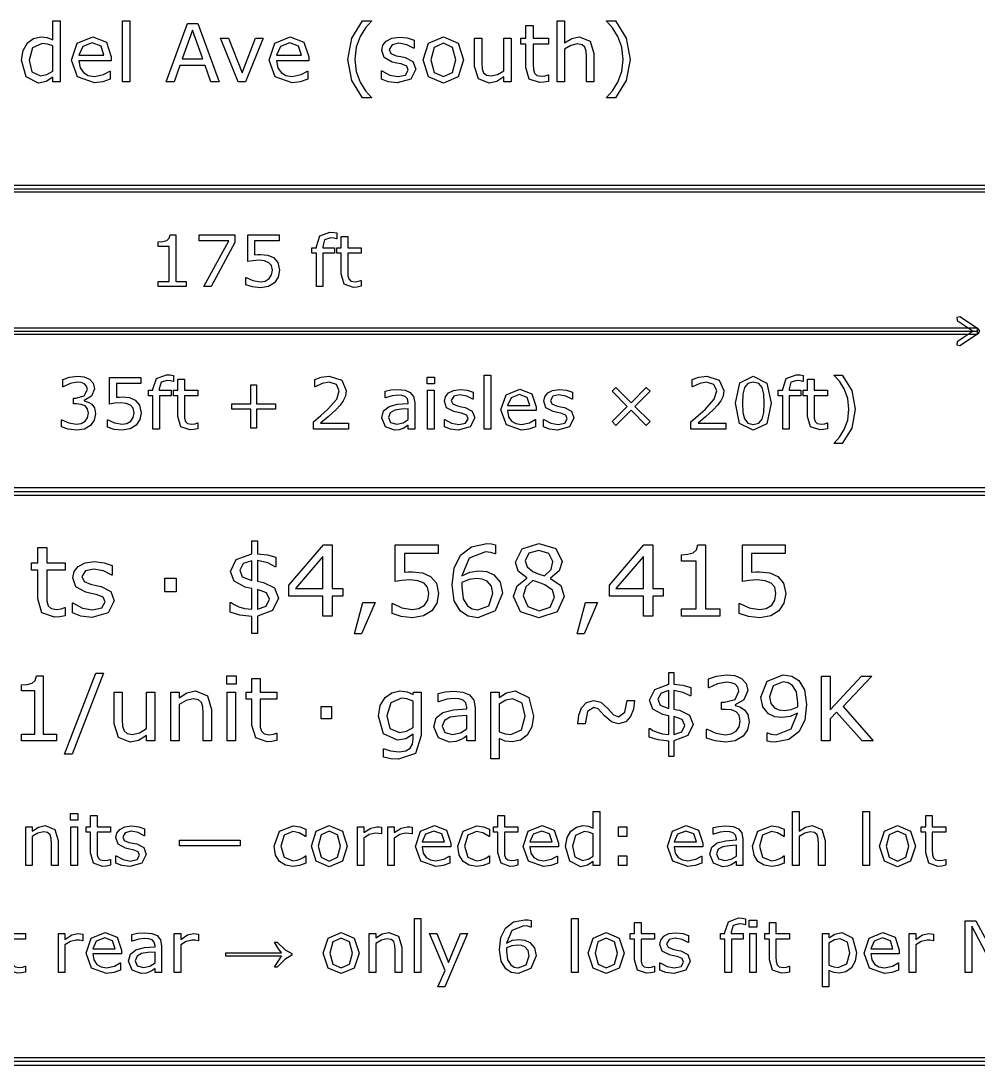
# Model space of a CAD drawing. Extents: x -1 to 182, y 89 to 480.
# Drawn here: x 27.42 to 55.85, y 157.59 to 188.61 of the extents above; entities that cross this region are included whole.
import ezdxf

# ---------------------------------------------------------------- set-up
doc = ezdxf.new("R2010")
doc.units = 0

msp = doc.modelspace()

# ---------------------------------------------------------------- linework, layer by layer
at = {"layer": 'Layer 1', "color": 7}
for points in [[(28.588013, 186.796644), (28.36942, 186.796644), (28.36942, 186.932692), (28.172922, 186.805957), (27.950842, 186.760608), (27.581098, 186.939651), (27.44506, 187.436141), (27.491568, 187.730304), (27.619467, 187.950067), (27.803178, 188.084925), (28.021769, 188.131439), (28.203153, 188.109214), (28.36942, 188.042936), (28.36942, 188.605704), (28.588013, 188.605704), (28.588013, 186.796644)], [(30.65765, 186.796644), (30.43906, 186.796644), (30.43906, 188.605836), (30.65765, 188.605836), (30.65765, 186.796644)], [(37.836274, 186.317616), (37.570011, 186.317616), (37.250262, 186.83268), (37.136317, 187.461726), (37.250262, 188.090746), (37.570011, 188.605836), (37.836274, 188.605836), (37.836274, 188.594194), (37.656053, 188.397715), (37.497922, 188.139588), (37.383977, 187.824496), (37.340956, 187.461726), (37.382813, 187.097792), (37.497922, 186.783864), (37.657215, 186.525737), (37.836274, 186.329232), (37.836274, 186.317616)], [(44.43935, 186.796644), (44.22076, 186.796644), (44.22076, 187.536127), (44.210309, 187.703555), (44.171939, 187.826824), (44.088222, 187.898897), (43.946371, 187.923238), (43.759173, 187.879053), (43.571976, 187.766261), (43.571976, 186.796538), (43.353385, 186.796538), (43.353385, 188.60573), (43.571976, 188.60573), (43.571976, 187.951125), (43.783592, 188.083655), (44.007995, 188.131333), (44.328905, 188.004598), (44.439363, 187.639499), (44.43935, 186.796644)], [(45.516028, 187.461726), (45.40208, 186.83268), (45.082334, 186.317616), (44.816071, 186.317616), (44.816071, 186.329258), (44.995131, 186.525764), (45.154423, 186.783891), (45.268368, 187.097819), (45.311389, 187.461753), (45.268368, 187.824522), (45.154423, 188.139614), (44.995131, 188.397741), (44.816071, 188.594221), (44.816071, 188.605862), (45.082334, 188.605862), (45.40208, 188.090772), (45.516028, 187.461753), (45.516028, 187.461726)], [(33.309812, 186.796644), (33.064477, 186.796644), (32.894721, 187.279164), (32.14593, 187.279164), (31.976173, 186.796644), (31.742467, 186.796644), (32.372661, 188.527943), (32.679617, 188.527943), (33.309812, 186.796644)], [(32.823794, 187.476834), (32.520325, 188.32678), (32.215692, 187.476834), (32.823794, 187.476834)], [(43.089434, 186.808285), (42.954558, 186.781563), (42.825497, 186.770979), (42.52319, 186.87795), (42.419709, 187.220956), (42.419709, 187.911623), (42.272042, 187.911623), (42.272042, 188.095323), (42.419709, 188.095323), (42.419709, 188.468544), (42.638299, 188.468544), (42.638299, 188.095323), (43.089434, 188.095323), (43.089434, 187.911623), (42.638299, 187.911623), (42.638299, 187.319777), (42.642956, 187.159334), (42.675513, 187.052363), (42.745275, 186.983757), (42.882475, 186.962855), (42.994097, 186.977936), (43.077811, 187.004685), (43.089426, 187.004685), (43.089434, 186.808285)], [(30.10536, 187.423362), (29.148442, 187.423362), (29.184487, 187.21405), (29.283319, 187.068715), (29.426331, 186.985), (29.610042, 186.957087), (29.876305, 187.009421), (30.068151, 187.114064), (30.079767, 187.114064), (30.079767, 186.875701), (29.854199, 186.797808), (29.612354, 186.766402), (29.107734, 186.940815), (28.926351, 187.438469), (29.099595, 187.944246), (29.557707, 188.131439), (29.962331, 187.977954), (30.105346, 187.541948), (30.10536, 187.423362)], [(34.620193, 188.095402), (34.094647, 186.796644), (33.874892, 186.796644), (33.352833, 188.095402), (33.590026, 188.095402), (33.992327, 187.061756), (34.391139, 188.095402), (34.620193, 188.095402)], [(35.972435, 187.423362), (35.01552, 187.423362), (35.051564, 187.21405), (35.150394, 187.068715), (35.293409, 186.985), (35.477117, 186.957087), (35.74338, 187.009421), (35.935229, 187.114064), (35.946844, 187.114064), (35.946844, 186.875701), (35.721279, 186.797808), (35.479432, 186.766402), (34.974814, 186.940815), (34.793429, 187.438469), (34.966673, 187.944246), (35.424785, 188.131439), (35.829412, 187.977954), (35.972424, 187.541948), (35.972435, 187.423362)], [(39.150145, 187.171029), (39.002479, 186.879194), (38.601342, 186.765238), (38.336243, 186.798972), (38.135091, 186.874537), (38.135091, 187.119885), (38.146706, 187.119885), (38.376923, 186.995478), (38.619932, 186.950128), (38.845499, 186.996642), (38.92689, 187.143142), (38.882708, 187.2594), (38.712948, 187.326842), (38.590865, 187.351183), (38.454827, 187.381399), (38.211818, 187.513955), (38.140894, 187.730225), (38.173448, 187.881381), (38.274606, 188.008116), (38.439711, 188.094159), (38.665279, 188.126703), (38.900146, 188.097651), (39.098972, 188.029045), (39.098972, 187.795339), (39.087357, 187.795339), (38.883882, 187.898817), (38.649015, 187.941838), (38.446701, 187.895325), (38.364149, 187.759303), (38.414144, 187.638362), (38.572275, 187.57211), (38.707149, 187.544197), (38.832723, 187.518532), (39.067593, 187.398782), (39.150145, 187.17087), (39.150145, 187.171029)], [(40.569824, 187.445428), (40.407044, 186.944308), (39.971025, 186.760608), (39.53268, 186.944308), (39.371062, 187.445428), (39.53268, 187.946574), (39.971025, 188.131439), (40.407044, 187.946574), (40.569824, 187.445428), (40.569824, 187.445428)], [(41.984853, 186.796644), (41.76626, 186.796644), (41.76626, 186.940815), (41.554647, 186.807121), (41.331405, 186.760608), (41.01282, 186.885015), (40.898872, 187.252441), (40.898872, 188.095402), (41.117466, 188.095402), (41.117466, 187.355919), (41.126779, 187.186163), (41.166313, 187.066386), (41.247701, 186.991985), (41.393042, 186.968702), (41.577914, 187.012888), (41.766273, 187.125679), (41.766273, 188.095376), (41.984867, 188.095376), (41.984853, 186.796644)], [(28.36942, 187.116392), (28.36942, 187.861696), (28.211292, 187.916333), (28.058974, 187.931414), (27.772947, 187.803514), (27.670627, 187.440745), (27.749693, 187.088426), (28.003166, 186.968676), (28.191525, 187.009369), (28.36942, 187.116339), (28.36942, 187.116392)], [(29.892582, 187.59079), (29.805378, 187.85704), (29.546092, 187.951231), (29.265878, 187.847753), (29.148442, 187.59079), (29.892582, 187.59079)], [(35.75966, 187.59079), (35.672456, 187.85704), (35.413167, 187.951231), (35.132953, 187.847753), (35.01552, 187.59079), (35.75966, 187.59079)], [(40.344256, 187.445428), (40.245426, 187.819839), (39.971025, 187.943082), (39.694297, 187.819839), (39.596629, 187.445428), (39.695459, 187.074535), (39.971025, 186.948964), (40.244262, 187.073371), (40.344256, 187.445428), (40.344256, 187.445428)], [(4.762494, 183.71404), (4.762494, 183.529044), (64.029086, 183.529044), (64.029086, 183.71404), (4.762494, 183.71404)], [(4.762494, 183.621542), (64.029086, 183.621542)], [(32.336488, 180.711129), (31.503464, 180.711129), (31.503464, 180.868212), (31.823858, 180.868212), (31.823858, 181.899689), (31.503464, 181.899689), (31.503464, 182.040235), (31.642989, 182.050554), (31.755643, 182.082595), (31.830057, 182.147709), (31.862098, 182.255182), (32.022295, 182.255182), (32.022295, 180.868185), (32.336488, 180.868185), (32.336488, 180.711129)], [(33.774123, 182.019571), (33.077526, 180.711129), (32.856351, 180.711129), (33.59739, 182.069181), (32.720958, 182.069181), (32.720958, 182.25005), (33.774123, 182.25005), (33.774123, 182.019571)], [(35.10324, 181.199999), (35.063965, 180.994312), (34.956478, 180.828948), (34.778713, 180.71732), (34.541001, 180.679088), (34.298122, 180.70597), (34.100719, 180.768993), (34.100719, 180.987089), (34.115192, 180.987089), (34.313629, 180.895094), (34.536871, 180.857893), (34.678465, 180.878531), (34.801454, 180.950868), (34.869669, 181.057336), (34.893428, 181.201004), (34.865523, 181.33536), (34.790074, 181.423201), (34.658817, 181.47797), (34.487251, 181.494374), (34.311552, 181.481939), (34.16686, 181.457068), (34.16686, 182.249785), (35.0929, 182.249785), (35.0929, 182.068916), (34.366329, 182.068916), (34.366329, 181.659633), (34.457279, 181.665983), (34.537895, 181.668628), (34.757001, 181.646933), (34.929602, 181.572505), (35.057758, 181.425741), (35.103235, 181.200449), (35.10324, 181.199999)], [(36.809594, 182.131199), (36.799249, 182.131199), (36.715535, 182.14972), (36.624584, 182.160038), (36.442683, 182.104211), (36.386872, 181.904742), (36.386872, 181.865478), (36.737238, 181.865478), (36.737238, 181.702178), (36.393074, 181.702178), (36.393074, 180.711129), (36.19877, 180.711129), (36.19877, 181.702283), (36.067513, 181.702283), (36.067513, 181.865584), (36.19877, 181.865584), (36.19877, 181.903816), (36.301089, 182.21904), (36.596679, 182.329636), (36.713468, 182.323286), (36.809586, 182.308734), (36.809594, 182.131199)], [(37.53203, 180.721474), (37.412139, 180.697662), (37.297419, 180.688401), (37.0287, 180.783466), (36.936718, 181.088371), (36.936718, 181.702283), (36.805459, 181.702283), (36.805459, 181.865584), (36.936718, 181.865584), (36.936718, 182.197345), (37.13102, 182.197345), (37.13102, 181.865584), (37.53203, 181.865584), (37.53203, 181.702283), (37.13102, 181.702283), (37.13102, 181.176213), (37.135147, 181.033576), (37.164085, 180.938512), (37.226098, 180.877525), (37.348052, 180.859004), (37.447271, 180.872498), (37.521685, 180.896311), (37.53203, 180.896311), (37.53203, 180.721474)], [(55.309732, 179.8166), (55.213614, 179.797021), (55.232744, 179.700898), (55.701447, 179.388267), (55.232744, 179.075636), (55.213614, 178.979513), (55.309732, 178.959933), (55.865769, 179.330429), (55.896825, 179.388307), (55.865769, 179.446184), (55.309732, 179.8166)], [(6.349992, 179.480712), (6.349992, 179.295716), (55.827013, 179.295716), (55.827013, 179.480712), (6.349992, 179.480712)], [(6.349992, 179.388214), (55.827013, 179.388214)], [(31.958216, 177.897871), (31.947871, 177.897871), (31.864154, 177.916392), (31.773204, 177.92671), (31.591303, 177.870883), (31.535492, 177.671414), (31.535492, 177.63215), (31.885858, 177.63215), (31.885858, 177.46885), (31.541693, 177.46885), (31.541693, 176.477801), (31.347392, 176.477801), (31.347392, 177.468955), (31.216132, 177.468955), (31.216132, 177.632256), (31.347392, 177.632256), (31.347392, 177.670488), (31.449709, 177.985712), (31.745298, 178.096308), (31.862088, 178.089958), (31.958205, 178.075406), (31.958216, 177.897871)], [(41.376746, 176.477801), (41.182442, 176.477801), (41.182442, 178.085963), (41.376746, 178.085963), (41.376746, 176.477801)], [(50.657821, 177.897871), (50.647475, 177.897871), (50.563759, 177.916392), (50.472808, 177.92671), (50.290907, 177.870883), (50.235096, 177.671414), (50.235096, 177.63215), (50.585462, 177.63215), (50.585462, 177.46885), (50.241298, 177.46885), (50.241298, 176.477801), (50.046996, 176.477801), (50.046996, 177.468955), (49.915737, 177.468955), (49.915737, 177.632256), (50.046996, 177.632256), (50.046996, 177.670488), (50.149316, 177.985712), (50.444903, 178.096308), (50.561692, 178.089958), (50.65781, 178.075406), (50.657821, 177.897871)], [(52.197776, 177.068985), (52.096491, 176.509842), (51.81227, 176.051981), (51.575593, 176.051981), (51.575593, 176.0623), (51.734755, 176.236951), (51.87635, 176.466397), (51.977635, 176.745453), (52.015875, 177.068959), (51.977635, 177.391406), (51.87635, 177.671494), (51.734755, 177.90094), (51.575593, 178.075618), (51.575593, 178.085936), (51.81227, 178.085936), (52.096491, 177.628102), (52.197776, 177.068959), (52.197776, 177.068985)], [(29.52736, 177.218845), (29.609007, 177.107217), (29.641048, 176.933598), (29.602808, 176.74032), (29.495321, 176.587365), (29.312386, 176.479865), (29.082942, 176.44576), (28.830763, 176.476769), (28.627158, 176.542915), (28.627158, 176.75892), (28.642663, 176.75892), (28.849368, 176.662797), (29.078812, 176.624565), (29.217303, 176.646261), (29.336159, 176.710343), (29.40644, 176.810593), (29.430199, 176.949076), (29.403328, 177.085522), (29.330981, 177.1713), (29.218327, 177.214718), (29.075701, 177.227153), (28.982684, 177.227153), (28.982684, 177.398735), (29.055029, 177.398735), (29.305144, 177.463849), (29.399193, 177.656068), (29.375433, 177.753223), (29.309288, 177.822465), (29.214204, 177.859692), (29.099481, 177.87001), (28.890709, 177.834874), (28.681938, 177.735655), (28.671592, 177.735655), (28.671592, 177.951661), (28.866931, 178.017806), (29.104641, 178.048815), (29.303078, 178.028178), (29.458108, 177.962032), (29.570762, 177.842123), (29.609002, 177.677817), (29.518052, 177.45353), (29.305147, 177.333648), (29.305147, 177.319096), (29.418833, 177.283959), (29.527354, 177.218845), (29.52736, 177.218845)], [(30.996002, 176.966671), (30.956727, 176.760984), (30.84924, 176.59562), (30.671475, 176.483992), (30.433763, 176.44576), (30.190884, 176.472642), (29.993481, 176.535665), (29.993481, 176.753761), (30.007953, 176.753761), (30.206391, 176.661766), (30.429633, 176.624565), (30.571224, 176.645203), (30.694216, 176.71754), (30.762428, 176.824008), (30.786187, 176.967676), (30.758282, 177.102032), (30.682836, 177.189873), (30.551576, 177.244642), (30.380013, 177.261046), (30.204311, 177.248611), (30.059619, 177.22374), (30.059619, 178.016457), (30.985659, 178.016457), (30.985659, 177.835588), (30.259088, 177.835588), (30.259088, 177.426305), (30.350038, 177.432655), (30.430654, 177.4353), (30.649763, 177.413605), (30.822361, 177.339177), (30.95052, 177.192413), (30.995994, 176.967121), (30.996002, 176.966671)], [(32.680652, 176.488146), (32.560761, 176.464334), (32.446041, 176.455073), (32.177322, 176.550138), (32.08534, 176.855043), (32.08534, 177.468955), (31.95408, 177.468955), (31.95408, 177.632256), (32.08534, 177.632256), (32.08534, 177.964017), (32.279642, 177.964017), (32.279642, 177.632256), (32.680652, 177.632256), (32.680652, 177.468955), (32.279642, 177.468955), (32.279642, 176.942885), (32.283769, 176.800248), (32.312707, 176.705184), (32.37472, 176.644197), (32.496677, 176.625676), (32.595895, 176.63917), (32.670309, 176.662983), (32.680655, 176.662983), (32.680652, 176.488146)], [(34.983349, 177.068985), (34.420079, 177.068985), (34.420079, 176.505715), (34.248513, 176.505715), (34.248513, 177.068985), (33.685239, 177.068985), (33.685239, 177.23435), (34.248513, 177.23435), (34.248513, 177.79762), (34.420079, 177.79762), (34.420079, 177.23435), (34.983349, 177.23435), (34.983349, 177.068985)], [(37.152724, 176.477801), (36.110928, 176.477801), (36.110928, 176.693807), (36.327968, 176.879835), (36.531575, 177.064831), (36.803392, 177.369737), (36.876772, 177.614688), (36.79719, 177.801748), (36.577049, 177.869957), (36.373445, 177.836884), (36.159506, 177.735602), (36.14916, 177.735602), (36.14916, 177.95264), (36.344497, 178.018785), (36.582209, 178.048763), (36.953247, 177.934039), (37.087605, 177.625006), (37.064877, 177.460674), (36.999766, 177.317032), (36.90468, 177.190932), (36.773423, 177.053481), (36.545014, 176.842634), (36.324873, 176.654542), (37.152726, 176.654542), (37.152724, 176.477801)], [(39.705537, 177.825507), (39.486428, 177.825507), (39.486428, 178.027067), (39.705537, 178.027067), (39.705537, 177.825507)], [(48.362357, 176.477801), (47.320561, 176.477801), (47.320561, 176.693807), (47.537601, 176.879835), (47.741206, 177.064831), (48.013025, 177.369737), (48.086405, 177.614688), (48.006823, 177.801748), (47.786682, 177.869957), (47.583078, 177.836884), (47.369136, 177.735602), (47.358791, 177.735602), (47.358791, 177.95264), (47.554127, 178.018785), (47.791839, 178.048763), (48.162874, 177.934039), (48.297235, 177.625006), (48.274507, 177.460674), (48.209393, 177.317032), (48.11431, 177.190932), (47.983053, 177.053481), (47.754641, 176.842634), (47.5345, 176.654542), (48.362357, 176.654542), (48.362357, 176.477801)], [(49.705941, 177.24779), (49.575718, 176.639038), (49.173677, 176.44576), (48.768534, 176.642134), (48.64141, 177.2457), (48.7706, 177.851357), (49.173677, 178.047731), (49.577785, 177.848262), (49.705941, 177.24779), (49.705941, 177.24779)], [(49.434124, 176.778552), (49.482699, 176.974926), (49.49614, 177.24779), (49.482699, 177.520628), (49.43309, 177.717002), (49.333871, 177.836884), (49.173677, 177.877207), (49.012445, 177.836884), (48.912192, 177.714938), (48.863617, 177.515469), (48.851208, 177.2457), (48.862585, 176.975958), (48.911163, 176.781648), (49.00728, 176.65867), (49.173679, 176.616284), (49.334908, 176.656606), (49.434127, 176.778552), (49.434124, 176.778552)], [(51.380256, 176.488146), (51.260366, 176.464334), (51.145645, 176.455073), (50.87693, 176.550138), (50.784945, 176.855043), (50.784945, 177.468955), (50.653688, 177.468955), (50.653688, 177.632256), (50.784945, 177.632256), (50.784945, 177.964017), (50.979247, 177.964017), (50.979247, 177.632256), (51.380256, 177.632256), (51.380256, 177.468955), (50.979247, 177.468955), (50.979247, 176.942885), (50.983374, 176.800248), (51.012311, 176.705184), (51.074324, 176.644197), (51.196281, 176.625676), (51.2955, 176.63917), (51.369914, 176.662983), (51.380259, 176.662983), (51.380256, 176.488146)], [(39.122626, 176.477801), (38.929359, 176.477801), (38.929359, 176.600779), (38.859078, 176.55117), (38.774329, 176.501561), (38.662707, 176.462296), (38.514913, 176.445892), (38.25033, 176.549238), (38.141809, 176.81279), (38.19762, 177.024668), (38.358852, 177.152832), (38.612066, 177.215882), (38.929359, 177.240753), (38.929359, 177.27073), (38.905573, 177.380294), (38.839427, 177.448503), (38.740208, 177.480544), (38.619286, 177.488746), (38.448754, 177.468109), (38.25445, 177.410218), (38.244105, 177.410218), (38.244105, 177.607623), (38.408437, 177.641728), (38.62031, 177.660249), (38.832183, 177.639611), (38.989279, 177.571402), (39.088498, 177.448424), (39.122602, 177.261337), (39.122626, 176.477801)], [(39.693128, 176.477801), (39.498826, 176.477801), (39.498826, 177.632256), (39.693128, 177.632256), (39.693128, 176.477801)], [(40.902357, 176.810593), (40.771097, 176.55117), (40.414532, 176.449887), (40.178886, 176.479865), (40.000087, 176.547042), (40.000087, 176.765112), (40.010432, 176.765112), (40.215071, 176.654542), (40.431079, 176.61422), (40.631583, 176.655574), (40.70393, 176.785802), (40.664656, 176.889148), (40.513761, 176.949076), (40.40524, 176.970772), (40.284317, 176.997627), (40.068309, 177.115472), (40.005264, 177.307692), (40.034205, 177.442047), (40.12412, 177.554707), (40.270882, 177.631198), (40.471386, 177.660117), (40.680157, 177.634187), (40.856891, 177.573201), (40.856891, 177.365477), (40.846546, 177.365477), (40.665679, 177.457446), (40.456905, 177.495705), (40.277073, 177.45435), (40.203691, 177.333436), (40.248133, 177.225936), (40.388693, 177.16704), (40.508583, 177.142169), (40.620203, 177.119415), (40.828975, 177.012947), (40.902357, 176.810382), (40.902357, 176.810593)], [(42.727564, 177.034881), (41.876972, 177.034881), (41.909011, 176.848826), (41.996863, 176.719656), (42.123984, 176.645229), (42.287282, 176.620358), (42.52396, 176.666846), (42.694491, 176.759873), (42.704837, 176.759873), (42.704837, 176.547995), (42.50433, 176.478753), (42.289357, 176.45084), (41.840806, 176.605886), (41.679577, 177.048215), (41.833573, 177.497821), (42.240782, 177.664218), (42.600451, 177.527772), (42.727572, 177.140211), (42.727564, 177.034881)], [(42.53843, 177.183708), (42.460915, 177.420378), (42.230439, 177.504092), (41.981358, 177.412096), (41.876972, 177.183708), (42.53843, 177.183708)], [(43.846875, 176.810593), (43.715618, 176.55117), (43.35905, 176.449887), (43.123407, 176.479865), (42.944607, 176.547042), (42.944607, 176.765112), (42.954952, 176.765112), (43.159591, 176.654542), (43.375597, 176.61422), (43.576103, 176.655574), (43.648448, 176.785802), (43.609176, 176.889148), (43.458279, 176.949076), (43.34976, 176.970772), (43.228838, 176.997627), (43.01283, 177.115472), (42.949785, 177.307692), (42.978722, 177.442047), (43.068641, 177.554707), (43.2154, 177.631198), (43.415906, 177.660117), (43.624678, 177.634187), (43.801411, 177.573201), (43.801411, 177.365477), (43.791066, 177.365477), (43.610197, 177.457446), (43.401425, 177.495705), (43.221591, 177.45435), (43.148212, 177.333436), (43.192654, 177.225936), (43.333213, 177.16704), (43.453101, 177.142169), (43.564723, 177.119415), (43.773495, 177.012947), (43.846875, 176.810382), (43.846875, 176.810593)], [(46.109266, 176.70103), (45.994545, 176.586333), (45.543929, 177.041072), (45.093309, 176.586333), (44.978589, 176.70103), (45.433341, 177.151667), (44.978589, 177.602279), (45.093309, 177.717002), (45.543929, 177.262237), (45.994545, 177.717002), (46.109266, 177.602279), (45.654514, 177.151667), (46.109266, 176.70103)], [(38.929359, 176.762016), (38.929359, 177.083458), (38.719552, 177.067848), (38.529383, 177.03787), (38.393991, 176.963443), (38.342315, 176.825992), (38.402259, 176.676132), (38.585192, 176.626523), (38.772263, 176.665787), (38.929359, 176.76191), (38.929359, 176.762016)], [(5.820826, 174.731659), (5.367594, 174.640181), (4.997523, 174.390694), (4.748036, 174.020622), (4.656557, 173.567388), (4.656557, 158.75074), (4.748036, 158.297506), (4.997523, 157.927434), (5.367594, 157.677947), (5.820826, 157.586469), (62.970754, 157.586469), (63.423986, 157.677947), (63.794057, 157.927434), (64.043544, 158.297506), (64.135022, 158.75074), (64.135022, 173.567388), (64.043544, 174.020622), (63.794057, 174.390694), (63.423986, 174.640181), (62.970754, 174.731659), (5.820826, 174.731659)], [(5.820826, 174.62572), (62.970754, 174.62572), (63.38347, 174.542806), (63.719788, 174.316422), (63.946172, 173.980104), (64.029086, 173.567388), (64.029086, 158.75074), (63.946172, 158.338024), (63.719788, 158.001706), (63.38347, 157.775322), (62.970754, 157.692408), (5.820826, 157.692408), (5.40811, 157.775322), (5.071792, 158.001706), (4.845408, 158.338024), (4.762494, 158.75074), (4.762494, 173.567388), (4.845408, 173.980104), (5.071792, 174.316422), (5.40811, 174.542806), (5.820826, 174.62572), (5.820826, 174.62572)], [(5.820826, 174.519781), (62.970754, 174.519781), (63.342955, 174.445432), (63.64552, 174.242151), (63.848801, 173.939586), (63.92315, 173.567388), (63.92315, 158.75074), (63.848801, 158.378542), (63.64552, 158.075977), (63.342955, 157.872696), (62.970754, 157.798347), (5.820826, 157.798347), (5.448625, 157.872696), (5.14606, 158.075977), (4.942779, 158.378542), (4.868431, 158.75074), (4.868431, 173.567388), (4.942779, 173.939586), (5.14606, 174.242151), (5.448625, 174.445432), (5.820826, 174.519781), (5.820826, 174.519781)], [(35.071514, 171.461651), (34.899559, 171.095019), (34.449072, 170.923066), (34.449072, 170.408611), (34.281382, 170.408611), (34.281382, 170.915949), (33.928949, 170.951482), (33.643308, 171.04242), (33.643308, 171.323804), (33.666036, 171.323804), (33.762672, 171.265542), (33.897675, 171.204424), (34.069628, 171.15328), (34.281374, 171.126266), (34.281374, 171.741607), (34.176213, 171.763038), (34.086683, 171.785792), (33.754144, 171.960602), (33.653246, 172.250505), (33.818094, 172.605761), (34.281374, 172.774883), (34.281374, 173.161412), (34.449064, 173.161412), (34.449064, 172.777714), (34.74323, 172.743609), (34.996187, 172.67114), (34.996187, 172.392613), (34.97629, 172.392613), (34.753178, 172.507707), (34.449064, 172.571656), (34.449064, 171.959173), (34.541435, 171.939329), (34.62812, 171.920809), (34.954976, 171.764493), (35.071506, 171.461784), (35.071514, 171.461651)], [(28.741932, 170.935845), (28.577086, 170.903169), (28.419344, 170.890469), (28.049857, 171.021226), (27.923378, 171.440432), (27.923378, 172.284584), (27.742898, 172.284584), (27.742898, 172.509109), (27.923378, 172.509109), (27.923378, 172.965276), (28.190546, 172.965276), (28.190546, 172.509109), (28.741932, 172.509109), (28.741932, 172.284584), (28.190546, 172.284584), (28.190546, 171.56124), (28.196235, 171.365131), (28.236025, 171.234374), (28.321292, 171.150528), (28.488982, 171.124864), (28.625407, 171.143384), (28.727726, 171.17606), (28.741934, 171.17606), (28.741932, 170.935845)], [(36.982893, 171.517081), (36.668828, 171.517081), (36.668828, 170.921558), (36.395977, 170.921558), (36.395977, 171.517002), (35.382732, 171.517002), (35.382732, 171.843841), (36.407346, 173.037587), (36.668828, 173.037587), (36.668828, 171.744385), (36.982893, 171.744385), (36.982893, 171.517081)], [(39.826512, 171.59381), (39.772511, 171.311024), (39.624717, 171.083642), (39.380288, 170.930157), (39.053435, 170.877584), (38.719476, 170.91452), (38.448045, 171.001224), (38.448045, 171.301076), (38.467942, 171.301076), (38.740793, 171.174605), (39.047752, 171.123435), (39.242443, 171.151851), (39.411553, 171.251334), (39.505345, 171.397702), (39.538029, 171.595239), (39.49966, 171.779971), (39.395919, 171.90078), (39.215439, 171.976106), (38.979537, 171.998861), (38.737952, 171.981927), (38.538996, 171.947823), (38.538996, 173.037825), (39.812301, 173.037825), (39.812301, 172.789117), (38.813268, 172.789117), (38.813268, 172.226376), (38.938326, 172.234842), (39.049173, 172.237753), (39.350445, 172.207908), (39.587768, 172.105593), (39.763986, 171.903796), (39.826512, 171.593996), (39.826512, 171.59381)], [(41.725104, 171.608098), (41.511938, 171.08089), (40.991815, 170.877664), (40.707595, 170.925977), (40.481641, 171.069513), (40.292633, 171.382144), (40.227263, 171.851117), (40.28695, 172.349909), (40.48022, 172.736465), (40.80281, 172.986575), (41.263245, 173.077513), (41.403935, 173.070369), (41.519044, 173.044704), (41.519044, 172.773269), (41.504836, 172.773269), (41.384041, 172.813062), (41.220616, 172.832906), (40.733177, 172.641056), (40.521434, 172.125199), (40.755916, 172.234631), (41.024504, 172.272995), (41.261827, 172.24733), (41.47357, 172.147874), (41.661157, 171.929011), (41.725107, 171.607833), (41.725104, 171.608098)], [(43.559744, 171.511446), (43.345157, 171.055278), (42.807982, 170.873377), (42.259438, 171.051018), (42.056219, 171.505757), (42.158539, 171.824077), (42.447022, 172.05146), (42.447022, 172.059926), (42.194067, 172.258893), (42.113062, 172.5289), (42.309176, 172.926806), (42.807982, 173.085979), (43.313893, 172.933923), (43.502898, 172.547368), (43.413371, 172.264581), (43.150466, 172.048576), (43.150466, 172.040109), (43.454583, 171.829766), (43.559744, 171.511446), (43.559744, 171.511446)], [(43.222943, 172.544589), (43.104992, 172.78618), (42.806561, 172.877117), (42.512392, 172.791869), (42.398703, 172.561629), (42.455549, 172.384014), (42.630343, 172.251828), (42.780981, 172.185048), (42.974251, 172.116838), (43.168942, 172.311518), (43.222943, 172.544589), (43.222943, 172.544589)], [(46.50142, 171.517134), (46.187357, 171.517134), (46.187357, 170.921558), (45.914506, 170.921558), (45.914506, 171.517002), (44.901262, 171.517002), (44.901262, 171.843841), (45.925875, 173.037587), (46.187357, 173.037587), (46.187357, 171.744385), (46.50142, 171.744385), (46.50142, 171.517134)], [(48.182583, 170.92169), (47.037174, 170.92169), (47.037174, 171.137696), (47.477715, 171.137696), (47.477715, 172.555967), (47.037174, 172.555967), (47.037174, 172.749218), (47.229023, 172.763505), (47.383923, 172.807559), (47.486243, 172.897093), (47.530296, 173.044889), (47.750567, 173.044889), (47.750567, 171.137775), (48.182583, 171.137775), (48.182583, 170.92169)], [(50.136595, 171.593863), (50.082593, 171.311077), (49.934797, 171.083694), (49.69037, 170.93021), (49.363515, 170.877637), (49.029558, 170.914573), (48.758128, 171.001277), (48.758128, 171.301129), (48.778024, 171.301129), (49.050876, 171.174658), (49.357834, 171.123488), (49.552525, 171.151904), (49.721636, 171.251387), (49.815428, 171.397754), (49.848115, 171.595292), (49.809745, 171.780024), (49.706004, 171.900833), (49.525524, 171.976159), (49.289622, 171.998914), (49.048034, 171.98198), (48.849081, 171.947875), (48.849081, 173.037878), (50.122387, 173.037878), (50.122387, 172.78917), (49.123353, 172.78917), (49.123353, 172.226428), (49.248411, 172.234895), (49.359255, 172.237806), (49.660528, 172.207961), (49.897853, 172.105646), (50.074068, 171.903849), (50.136597, 171.594049), (50.136595, 171.593863)], [(30.198559, 171.379234), (30.018082, 171.022523), (29.527801, 170.883273), (29.20379, 170.924468), (28.95794, 171.016861), (28.95794, 171.316713), (28.972148, 171.316713), (29.253527, 171.164657), (29.550537, 171.109227), (29.82623, 171.166059), (29.925705, 171.345129), (29.871704, 171.487236), (29.664223, 171.569654), (29.515009, 171.599499), (29.34874, 171.636461), (29.051729, 171.798465), (28.965044, 172.062784), (29.004835, 172.247516), (29.128469, 172.402429), (29.330266, 172.507574), (29.605959, 172.547368), (29.893021, 172.511861), (30.13603, 172.428014), (30.13603, 172.14237), (30.121822, 172.14237), (29.873127, 172.268841), (29.586065, 172.321414), (29.338794, 172.264581), (29.237898, 172.098317), (29.299003, 171.950521), (29.492273, 171.869506), (29.657122, 171.835401), (29.810601, 171.804128), (30.097663, 171.65776), (30.198559, 171.379234), (30.198559, 171.379234)], [(34.281382, 171.983197), (34.281382, 172.570122), (34.025583, 172.486275), (33.921842, 172.287309), (33.998582, 172.092629), (34.281382, 171.983197), (34.281382, 171.983197)], [(36.395977, 171.744464), (36.395977, 172.699423), (35.576002, 171.744464), (36.395977, 171.744464)], [(45.914506, 171.744517), (45.914506, 172.699476), (45.094532, 171.744517), (45.914506, 171.744517)], [(32.040305, 171.647812), (31.700663, 171.647812), (31.700663, 172.049978), (32.040305, 172.049978), (32.040305, 171.647812)], [(41.436619, 171.596721), (41.396828, 171.815557), (41.268929, 171.966211), (41.123977, 172.025875), (40.95771, 172.040162), (40.733175, 172.011719), (40.520011, 171.923613), (40.515751, 171.862521), (40.514428, 171.790025), (40.559905, 171.43477), (40.687804, 171.230115), (40.828493, 171.137749), (40.99476, 171.109333), (41.318771, 171.234374), (41.436722, 171.596774), (41.436619, 171.596721)], [(43.266996, 171.484458), (43.208732, 171.693347), (42.984199, 171.85252), (42.837824, 171.910781), (42.626081, 171.986081), (42.420021, 171.79709), (42.343281, 171.527083), (42.475443, 171.210165), (42.810823, 171.085123), (43.141941, 171.191697), (43.266996, 171.484458), (43.266996, 171.484458)], [(34.802925, 171.424715), (34.719079, 171.619396), (34.449072, 171.71745), (34.449072, 171.129123), (34.710554, 171.215801), (34.802925, 171.424715), (34.802925, 171.424715)], [(37.940713, 171.326661), (37.539962, 170.395832), (37.332484, 170.395832), (37.579755, 171.326661), (37.940713, 171.326661)], [(44.55025, 171.326714), (44.149499, 170.395884), (43.942019, 170.395884), (44.18929, 171.326714), (44.55025, 171.326714)], [(28.481429, 167.217396), (27.440152, 167.217396), (27.440152, 167.41377), (27.840643, 167.41377), (27.840643, 168.703082), (27.440152, 168.703082), (27.440152, 168.878792), (27.614559, 168.891757), (27.755376, 168.931814), (27.848395, 169.0132), (27.888443, 169.147555), (28.08869, 169.147555), (28.08869, 167.413822), (28.481429, 167.413822), (28.481429, 167.217396)], [(29.874109, 169.227618), (28.947809, 166.824649), (28.724308, 166.824649), (29.646732, 169.227618), (29.874109, 169.227618)], [(33.813139, 168.902049), (33.539255, 168.902049), (33.539255, 169.153958), (33.813139, 169.153958), (33.813139, 168.902049)], [(35.027532, 167.230361), (34.87767, 167.200648), (34.734268, 167.189006), (34.398372, 167.307857), (34.283392, 167.688962), (34.283392, 168.456359), (34.119319, 168.456359), (34.119319, 168.660485), (34.283392, 168.660485), (34.283392, 169.075192), (34.526269, 169.075192), (34.526269, 168.660485), (35.027532, 168.660485), (35.027532, 168.456359), (34.526269, 168.456359), (34.526269, 167.798791), (34.531428, 167.620488), (34.5676, 167.501638), (34.645114, 167.425411), (34.797559, 167.402128), (34.921583, 167.418797), (35.014602, 167.448509), (35.027514, 167.448509), (35.027532, 167.230361)], [(47.384643, 167.708489), (47.228322, 167.375167), (46.818785, 167.218851), (46.818785, 166.751174), (46.66634, 166.751174), (46.66634, 167.212395), (46.345948, 167.244675), (46.086273, 167.327357), (46.086273, 167.583156), (46.106937, 167.583156), (46.194787, 167.530186), (46.317516, 167.47465), (46.473837, 167.428136), (46.666332, 167.40353), (46.666332, 167.962938), (46.57073, 167.982253), (46.489342, 168.00289), (46.187035, 168.161799), (46.095309, 168.42535), (46.245171, 168.748326), (46.666332, 168.902075), (46.666332, 169.253468), (46.818777, 169.253468), (46.818777, 168.904668), (47.086204, 168.873659), (47.316164, 168.807751), (47.316164, 168.554546), (47.298066, 168.554546), (47.095237, 168.659188), (46.818766, 168.717317), (46.818766, 168.160529), (46.902742, 168.142537), (46.981548, 168.125868), (47.278688, 167.983761), (47.384625, 167.708594), (47.384643, 167.708489)], [(48.909096, 168.14386), (49.011156, 168.004319), (49.051204, 167.787281), (49.003404, 167.545691), (48.869046, 167.354503), (48.640378, 167.220148), (48.353575, 167.177497), (48.038348, 167.216258), (47.783843, 167.29894), (47.783843, 167.568947), (47.803211, 167.568947), (48.061592, 167.4488), (48.348395, 167.401017), (48.521511, 167.428136), (48.670083, 167.508226), (48.757932, 167.633559), (48.787645, 167.806675), (48.754056, 167.977199), (48.663621, 168.084434), (48.522802, 168.138674), (48.344521, 168.154284), (48.228247, 168.154284), (48.228247, 168.368755), (48.318682, 168.368755), (48.631324, 168.450141), (48.748889, 168.690435), (48.719173, 168.811879), (48.636491, 168.898424), (48.517635, 168.944938), (48.374234, 168.957902), (48.113268, 168.913982), (47.852301, 168.789972), (47.83939, 168.789972), (47.83939, 169.059978), (48.08356, 169.142661), (48.3807, 169.181422), (48.628747, 169.155493), (48.822533, 169.072811), (48.963349, 168.922951), (49.011151, 168.717529), (48.897463, 168.437203), (48.631329, 168.287343), (48.631329, 168.269352), (48.773439, 168.225431), (48.909091, 168.144045), (48.909096, 168.14386)], [(50.757817, 168.295016), (50.69968, 167.837658), (50.526566, 167.487562), (50.232011, 167.260179), (49.816015, 167.18009), (49.689407, 167.187763), (49.583471, 167.209723), (49.583471, 167.456473), (49.596382, 167.456473), (49.702319, 167.419008), (49.854764, 167.40234), (50.301766, 167.57289), (50.490384, 168.045726), (50.264301, 167.94238), (50.033047, 167.911371), (49.817299, 167.934654), (49.624804, 168.025089), (49.452981, 168.225325), (49.396138, 168.515996), (49.589924, 168.995288), (50.062763, 169.180046), (50.321144, 169.136125), (50.529141, 169.00693), (50.698381, 168.730467), (50.757809, 168.295095), (50.757817, 168.295016)], [(52.737022, 167.217555), (52.405002, 167.217555), (51.644067, 168.074089), (51.452863, 167.869964), (51.452863, 167.217396), (51.197067, 167.217396), (51.197067, 169.141047), (51.452863, 169.141047), (51.452863, 168.137245), (52.386915, 169.141047), (52.696972, 169.141047), (51.837853, 168.236702), (52.737022, 167.217555)], [(50.496851, 168.350552), (50.45551, 168.672232), (50.341821, 168.860853), (50.211339, 168.943535), (50.060186, 168.969465), (49.765631, 168.85318), (49.658403, 168.526341), (49.693283, 168.326105), (49.810848, 168.190453), (49.938747, 168.136187), (50.093775, 168.123222), (50.297898, 168.150342), (50.491684, 168.229135), (50.494329, 168.282104), (50.496975, 168.350579), (50.496851, 168.350552)], [(31.399853, 167.217396), (31.156974, 167.217396), (31.156974, 167.377601), (30.921847, 167.229011), (30.6738, 167.177338), (30.319817, 167.315583), (30.193209, 167.723834), (30.193209, 168.660458), (30.436088, 168.660458), (30.436088, 167.838796), (30.446434, 167.650174), (30.49036, 167.517116), (30.580792, 167.434433), (30.742282, 167.408504), (30.947694, 167.457584), (31.156985, 167.582891), (31.156985, 168.660352), (31.399864, 168.660352), (31.399853, 167.217396)], [(33.084503, 167.217396), (32.841624, 167.217396), (32.841624, 168.039059), (32.830009, 168.225087), (32.787377, 168.362035), (32.69436, 168.442124), (32.536745, 168.469244), (32.328749, 168.420164), (32.120752, 168.294857), (32.120752, 167.217396), (31.877873, 167.217396), (31.877873, 168.660458), (32.120752, 168.660458), (32.120752, 168.500253), (32.355879, 168.647546), (32.605217, 168.700516), (32.961785, 168.559678), (33.084517, 168.15402), (33.084503, 167.217396)], [(33.797634, 167.217396), (33.554755, 167.217396), (33.554755, 168.660458), (33.797634, 168.660458), (33.797634, 167.217396)], [(39.314086, 167.381517), (39.147428, 166.842799), (38.634542, 166.670979), (38.40975, 166.687648), (38.195292, 166.732865), (38.195292, 166.980912), (38.208203, 166.980912), (38.396822, 166.924079), (38.655203, 166.889207), (38.860618, 166.91892), (38.987226, 167.001602), (39.051821, 167.123046), (39.071189, 167.281928), (39.071189, 167.413717), (38.860607, 167.281928), (38.606102, 167.239303), (38.195273, 167.425332), (38.04412, 167.952434), (38.095795, 168.272844), (38.239199, 168.506656), (38.44332, 168.64879), (38.682323, 168.700463), (38.891613, 168.674534), (39.071189, 168.598308), (39.086693, 168.660326), (39.31407, 168.660326), (39.314086, 167.381517)], [(39.071207, 167.614059), (39.071207, 168.400849), (38.890338, 168.462841), (38.724974, 168.482156), (38.40975, 168.3478), (38.29477, 167.957646), (38.380034, 167.589426), (38.662963, 167.46412), (38.874836, 167.504178), (39.071207, 167.613979), (39.071207, 167.614059)], [(40.913469, 167.217449), (40.671881, 167.217449), (40.671881, 167.371198), (40.584032, 167.30918), (40.478095, 167.247162), (40.33857, 167.198081), (40.153828, 167.177444), (39.823099, 167.30664), (39.68745, 167.635966), (39.757213, 167.900814), (39.958751, 168.061019), (40.275269, 168.139812), (40.671884, 168.170821), (40.671884, 168.208286), (40.642171, 168.345234), (40.559489, 168.430509), (40.435466, 168.47054), (40.284312, 168.480859), (40.071148, 168.45493), (39.828269, 168.382593), (39.815357, 168.382593), (39.815357, 168.629343), (40.020772, 168.671968), (40.285611, 168.695251), (40.550454, 168.669322), (40.746824, 168.584047), (40.870848, 168.430324), (40.91348, 168.196485), (40.913469, 167.217449)], [(42.651087, 167.956429), (42.600702, 167.634723), (42.458592, 167.389269), (42.257054, 167.240706), (42.012883, 167.189033), (41.808763, 167.213639), (41.62402, 167.289839), (41.62402, 166.68524), (41.381141, 166.68524), (41.381141, 168.660564), (41.62402, 168.660564), (41.62402, 168.509408), (41.84106, 168.645059), (42.099442, 168.700622), (42.5051, 168.502952), (42.651087, 167.956482), (42.651087, 167.956429)], [(42.400458, 167.950079), (42.311314, 168.340233), (42.037431, 168.469403), (41.82685, 168.424186), (41.62402, 168.305335), (41.62402, 167.487562), (41.80101, 167.424247), (41.970251, 167.407578), (42.286769, 167.544526), (42.400458, 167.950185), (42.400458, 167.950079)], [(46.66634, 168.182621), (46.66634, 168.716179), (46.433798, 168.639953), (46.339487, 168.459084), (46.40925, 168.282078), (46.66634, 168.182621), (46.66634, 168.182621)], [(36.647584, 167.87761), (36.338819, 167.87761), (36.338819, 168.243237), (36.647584, 168.243237), (36.647584, 167.87761)], [(45.644441, 168.415163), (45.614726, 168.163227), (45.530752, 167.942327), (45.387351, 167.785985), (45.174184, 167.729152), (44.958435, 167.779529), (44.755606, 167.962991), (44.564405, 168.16582), (44.440382, 168.207148), (44.254346, 168.093457), (44.178125, 167.727856), (43.962376, 167.727856), (43.990797, 167.978495), (44.074771, 168.200692), (44.219466, 168.354441), (44.43263, 168.413867), (44.647087, 168.36349), (44.852499, 168.180028), (45.02174, 167.994), (45.166435, 167.935845), (45.361512, 168.066337), (45.428692, 168.415163), (45.644441, 168.415163)], [(40.671881, 167.572731), (40.671881, 167.9745), (40.409624, 167.955186), (40.171912, 167.917721), (40.002674, 167.824693), (39.938079, 167.652873), (40.013009, 167.465548), (40.241677, 167.40353), (40.475513, 167.452637), (40.671881, 167.572784), (40.671881, 167.572731)], [(47.140473, 167.674886), (47.064249, 167.851892), (46.818785, 167.941031), (46.818785, 167.406176), (47.056497, 167.484969), (47.140473, 167.674886), (47.140473, 167.674886)], [(29.114983, 164.86094), (28.895874, 164.86094), (28.895874, 165.0625), (29.114983, 165.0625), (29.114983, 164.86094)], [(44.617888, 163.513208), (44.423584, 163.513208), (44.423584, 163.634122), (44.248916, 163.521463), (44.051514, 163.481167), (43.722851, 163.64034), (43.601929, 164.081638), (43.64327, 164.343125), (43.756959, 164.538467), (43.920257, 164.658349), (44.114559, 164.699704), (44.27579, 164.680124), (44.423584, 164.621202), (44.423584, 165.121422), (44.617888, 165.121422), (44.617888, 163.513208)], [(51.305843, 163.513208), (51.111538, 163.513208), (51.111538, 164.170538), (51.102251, 164.319365), (51.068144, 164.428903), (50.99373, 164.492985), (50.86764, 164.514681), (50.701241, 164.47539), (50.534845, 164.37514), (50.534845, 163.513234), (50.340541, 163.513234), (50.340541, 165.121396), (50.534845, 165.121396), (50.534845, 164.539525), (50.722945, 164.657344), (50.922417, 164.69973), (51.207672, 164.587071), (51.305856, 164.262533), (51.305843, 163.513208)], [(52.620489, 163.513208), (52.426185, 163.513208), (52.426185, 165.121369), (52.620489, 165.121369), (52.620489, 163.513208)], [(30.086492, 163.523553), (29.966604, 163.49974), (29.851881, 163.49048), (29.583165, 163.585545), (29.491181, 163.89045), (29.491181, 164.504362), (29.359924, 164.504362), (29.359924, 164.667663), (29.491181, 164.667663), (29.491181, 164.999423), (29.685485, 164.999423), (29.685485, 164.667663), (30.086492, 164.667663), (30.086492, 164.504362), (29.685485, 164.504362), (29.685485, 163.978292), (29.689612, 163.835655), (29.718553, 163.74059), (29.780563, 163.679604), (29.90252, 163.661083), (30.001738, 163.674577), (30.076152, 163.698389), (30.086498, 163.698389), (30.086492, 163.523553)], [(42.185997, 163.523553), (42.066107, 163.49974), (41.951386, 163.49048), (41.68267, 163.585545), (41.590685, 163.89045), (41.590685, 164.504362), (41.459428, 164.504362), (41.459428, 164.667663), (41.590685, 164.667663), (41.590685, 164.999423), (41.784987, 164.999423), (41.784987, 164.667663), (42.185997, 164.667663), (42.185997, 164.504362), (41.784987, 164.504362), (41.784987, 163.978292), (41.789115, 163.835655), (41.818052, 163.74059), (41.880065, 163.679604), (42.002022, 163.661083), (42.101241, 163.674577), (42.175655, 163.698389), (42.186, 163.698389), (42.185997, 163.523553)], [(54.889082, 163.523553), (54.769192, 163.49974), (54.654471, 163.49048), (54.385753, 163.585545), (54.29377, 163.89045), (54.29377, 164.504362), (54.162511, 164.504362), (54.162511, 164.667663), (54.29377, 164.667663), (54.29377, 164.999423), (54.488072, 164.999423), (54.488072, 164.667663), (54.889082, 164.667663), (54.889082, 164.504362), (54.488072, 164.504362), (54.488072, 163.978292), (54.4922, 163.835655), (54.521137, 163.74059), (54.58315, 163.679604), (54.705107, 163.661083), (54.804326, 163.674577), (54.87874, 163.698389), (54.889085, 163.698389), (54.889082, 163.523553)], [(28.532072, 163.513234), (28.337771, 163.513234), (28.337771, 164.170564), (28.328457, 164.319392), (28.29435, 164.428929), (28.219936, 164.493011), (28.093846, 164.514707), (27.927447, 164.475417), (27.761051, 164.375166), (27.761051, 163.513234), (27.566747, 163.513234), (27.566747, 164.667689), (27.761051, 164.667689), (27.761051, 164.539525), (27.949154, 164.657344), (28.148623, 164.69973), (28.433878, 164.587071), (28.532062, 164.262533), (28.532072, 163.513234)], [(29.102574, 163.513234), (28.908272, 163.513234), (28.908272, 164.667689), (29.102574, 164.667689), (29.102574, 163.513234)], [(31.145859, 163.846), (31.014599, 163.586576), (30.658034, 163.485294), (30.422388, 163.515271), (30.243588, 163.582449), (30.243588, 163.800518), (30.253934, 163.800518), (30.458573, 163.689949), (30.674581, 163.649627), (30.875085, 163.690981), (30.947432, 163.821209), (30.908157, 163.924555), (30.757263, 163.984483), (30.648742, 164.006179), (30.527819, 164.033034), (30.311811, 164.150879), (30.248766, 164.343099), (30.277706, 164.477454), (30.367622, 164.590113), (30.514384, 164.666604), (30.714887, 164.695523), (30.923659, 164.669594), (31.100393, 164.608608), (31.100393, 164.400884), (31.090048, 164.400884), (30.909181, 164.492853), (30.700407, 164.531111), (30.520575, 164.489757), (30.447193, 164.368843), (30.491635, 164.261342), (30.632195, 164.202446), (30.752085, 164.177575), (30.863705, 164.154821), (31.072477, 164.048353), (31.145859, 163.845788), (31.145859, 163.846)], [(35.882514, 163.585545), (35.697512, 163.513208), (35.51251, 163.487278), (35.283069, 163.523473), (35.104267, 163.635074), (34.98748, 163.823193), (34.946139, 164.088808), (35.101168, 164.533228), (35.51251, 164.694438), (35.706815, 164.666551), (35.882514, 164.598342), (35.882514, 164.382336), (35.872168, 164.382336), (35.688201, 164.488778), (35.504231, 164.525978), (35.242749, 164.414351), (35.147666, 164.088808), (35.240683, 163.767366), (35.504231, 163.655765), (35.624122, 163.671375), (35.733675, 163.711671), (35.813256, 163.757153), (35.872168, 163.799513), (35.882514, 163.799513), (35.882514, 163.585545)], [(37.115513, 164.089919), (36.970818, 163.644467), (36.583246, 163.481167), (36.193605, 163.644467), (36.049944, 164.089919), (36.193605, 164.535371), (36.583246, 164.699704), (36.970818, 164.535371), (37.115513, 164.089919), (37.115513, 164.089919)], [(36.915006, 164.089919), (36.827157, 164.422712), (36.583246, 164.532275), (36.337266, 164.422712), (36.250451, 164.089919), (36.3383, 163.760222), (36.583246, 163.648595), (36.826125, 163.75919), (36.915006, 164.089919), (36.915006, 164.089919)], [(38.136636, 164.455784), (38.126291, 164.455784), (38.041543, 164.470337), (37.945425, 164.475628), (37.771792, 164.435332), (37.610561, 164.333018), (37.610561, 163.513234), (37.416259, 163.513234), (37.416259, 164.667689), (37.610561, 164.667689), (37.610561, 164.497139), (37.814165, 164.628398), (37.995034, 164.667689), (38.068414, 164.664514), (38.136626, 164.655254), (38.136636, 164.455784)], [(39.039939, 164.455784), (39.029593, 164.455784), (38.944845, 164.470337), (38.848727, 164.475628), (38.675095, 164.435332), (38.513863, 164.333018), (38.513863, 163.513234), (38.319561, 163.513234), (38.319561, 164.667689), (38.513863, 164.667689), (38.513863, 164.497139), (38.717468, 164.628398), (38.898336, 164.667689), (38.971716, 164.664514), (39.039928, 164.655254), (39.039939, 164.455784)], [(40.189221, 164.070287), (39.338629, 164.070287), (39.370667, 163.884232), (39.45852, 163.755063), (39.585641, 163.680636), (39.748939, 163.655765), (39.985617, 163.702252), (40.156148, 163.795279), (40.166493, 163.795279), (40.166493, 163.583401), (39.965987, 163.51416), (39.751013, 163.486247), (39.302463, 163.641292), (39.141234, 164.083622), (39.29523, 164.533228), (39.702439, 164.699624), (40.062107, 164.563179), (40.189229, 164.175618), (40.189221, 164.070287)], [(40.000087, 164.219115), (39.922572, 164.455784), (39.692096, 164.539499), (39.443015, 164.447503), (39.338629, 164.219115), (40.000087, 164.219115)], [(41.337472, 163.585545), (41.15247, 163.513208), (40.967468, 163.487278), (40.738024, 163.523473), (40.559225, 163.635074), (40.442438, 163.823193), (40.401096, 164.088808), (40.556124, 164.533228), (40.967468, 164.694438), (41.161773, 164.666551), (41.337472, 164.598342), (41.337472, 164.382336), (41.327126, 164.382336), (41.143157, 164.488778), (40.959189, 164.525978), (40.697707, 164.414351), (40.602621, 164.088808), (40.695641, 163.767366), (40.959189, 163.655765), (41.07908, 163.671375), (41.188633, 163.711671), (41.268214, 163.757153), (41.327126, 163.799513), (41.337472, 163.799513), (41.337472, 163.585545)], [(43.386955, 164.070287), (42.536363, 164.070287), (42.568402, 163.884232), (42.656251, 163.755063), (42.783375, 163.680636), (42.946673, 163.655765), (43.183351, 163.702252), (43.353882, 163.795279), (43.364228, 163.795279), (43.364228, 163.583401), (43.163724, 163.51416), (42.94875, 163.486247), (42.5002, 163.641292), (42.338969, 164.083622), (42.492966, 164.533228), (42.900176, 164.699624), (43.259842, 164.563179), (43.386966, 164.175618), (43.386955, 164.070287)], [(43.197821, 164.219115), (43.120306, 164.455784), (42.88983, 164.539499), (42.640749, 164.447503), (42.536363, 164.219115), (43.197821, 164.219115)], [(44.423584, 163.797423), (44.423584, 164.459912), (44.283024, 164.508489), (44.147631, 164.521983), (43.893383, 164.408292), (43.802433, 164.085845), (43.872714, 163.772684), (44.098022, 163.666216), (44.265453, 163.702384), (44.423584, 163.797476), (44.423584, 163.797423)], [(45.413703, 164.373102), (45.166689, 164.373102), (45.166689, 164.667663), (45.413703, 164.667663), (45.413703, 164.373102)], [(47.671959, 164.070287), (46.821367, 164.070287), (46.853405, 163.884232), (46.941258, 163.755063), (47.068379, 163.680636), (47.231677, 163.655765), (47.468354, 163.702252), (47.638886, 163.795279), (47.649231, 163.795279), (47.649231, 163.583401), (47.448725, 163.51416), (47.233751, 163.486247), (46.785201, 163.641292), (46.623972, 164.083622), (46.777967, 164.533228), (47.185177, 164.699624), (47.544845, 164.563179), (47.671967, 164.175618), (47.671959, 164.070287)], [(47.482825, 164.219115), (47.40531, 164.455784), (47.174834, 164.539499), (46.925753, 164.447503), (46.821367, 164.219115), (47.482825, 164.219115)], [(48.863617, 163.513208), (48.670347, 163.513208), (48.670347, 163.636186), (48.600069, 163.586576), (48.515317, 163.536967), (48.403698, 163.497703), (48.255904, 163.481299), (47.991321, 163.584645), (47.8828, 163.848196), (47.938611, 164.060074), (48.09984, 164.188238), (48.353054, 164.251288), (48.670347, 164.276159), (48.670347, 164.306136), (48.646588, 164.4157), (48.580442, 164.48391), (48.481223, 164.515951), (48.360301, 164.524153), (48.189769, 164.503515), (47.995465, 164.445624), (47.985119, 164.445624), (47.985119, 164.64303), (48.149449, 164.677135), (48.361322, 164.695655), (48.573195, 164.675018), (48.730291, 164.606808), (48.82951, 164.48383), (48.863617, 164.296744), (48.863617, 163.513208)], [(50.091449, 163.585545), (49.906447, 163.513208), (49.721445, 163.487278), (49.492002, 163.523473), (49.313202, 163.635074), (49.196412, 163.823193), (49.155071, 164.088808), (49.310101, 164.533228), (49.721445, 164.694438), (49.915747, 164.666551), (50.091449, 164.598342), (50.091449, 164.382336), (50.081104, 164.382336), (49.897136, 164.488778), (49.713169, 164.525978), (49.451687, 164.414351), (49.356601, 164.088808), (49.449618, 163.767366), (49.713169, 163.655765), (49.833057, 163.671375), (49.942613, 163.711671), (50.022194, 163.757153), (50.081104, 163.799513), (50.091449, 163.799513), (50.091449, 163.585545)], [(53.988878, 164.089919), (53.844186, 163.644467), (53.456614, 163.481167), (53.066973, 163.644467), (52.923312, 164.089919), (53.066973, 164.535371), (53.456614, 164.699704), (53.844186, 164.535371), (53.988878, 164.089919), (53.988878, 164.089919)], [(53.788375, 164.089919), (53.700525, 164.422712), (53.456614, 164.532275), (53.210634, 164.422712), (53.123816, 164.089919), (53.211666, 163.760222), (53.456614, 163.648595), (53.699491, 163.75919), (53.788375, 164.089919), (53.788375, 164.089919)], [(33.935349, 164.104392), (32.134944, 164.104392), (32.134944, 164.269756), (33.935349, 164.269756), (33.935349, 164.104392)], [(48.670347, 163.797423), (48.670347, 164.118864), (48.460541, 164.103254), (48.270372, 164.073277), (48.134979, 163.99885), (48.083304, 163.861399), (48.143248, 163.711539), (48.326183, 163.66193), (48.513251, 163.701194), (48.670347, 163.797317), (48.670347, 163.797423)], [(45.413703, 163.513208), (45.166689, 163.513208), (45.166689, 163.807768), (45.413703, 163.807768), (45.413703, 163.513208)], [(39.304527, 160.338238), (39.110225, 160.338238), (39.110225, 161.9464), (39.304527, 161.9464), (39.304527, 160.338238)], [(43.971938, 160.338291), (43.777633, 160.338291), (43.777633, 161.946453), (43.971938, 161.946453), (43.971938, 160.338291)], [(48.943204, 161.758361), (48.932858, 161.758361), (48.849142, 161.776882), (48.758191, 161.7872), (48.576291, 161.731373), (48.520482, 161.531904), (48.520482, 161.49264), (48.870845, 161.49264), (48.870845, 161.329339), (48.526692, 161.329339), (48.526692, 160.338238), (48.33239, 160.338238), (48.33239, 161.329392), (48.20113, 161.329392), (48.20113, 161.492693), (48.33239, 161.492693), (48.33239, 161.530925), (48.43471, 161.846149), (48.730296, 161.956745), (48.847086, 161.950395), (48.943204, 161.935843), (48.943204, 161.758361)], [(27.56159, 160.348583), (27.441702, 160.324771), (27.326979, 160.31551), (27.058263, 160.410575), (26.966278, 160.71548), (26.966278, 161.329392), (26.835021, 161.329392), (26.835021, 161.492693), (26.966278, 161.492693), (26.966278, 161.824454), (27.160583, 161.824454), (27.160583, 161.492693), (27.56159, 161.492693), (27.56159, 161.329392), (27.160583, 161.329392), (27.160583, 160.803322), (27.16471, 160.660685), (27.19365, 160.565621), (27.255661, 160.504634), (27.377617, 160.486113), (27.476836, 160.499607), (27.55125, 160.52342), (27.561595, 160.52342), (27.56159, 160.348583)], [(42.725503, 160.837427), (42.570473, 160.453993), (42.192204, 160.306197), (41.985499, 160.341334), (41.821166, 160.445712), (41.683708, 160.673094), (41.636165, 161.014168), (41.679575, 161.376938), (41.820135, 161.658057), (42.054746, 161.839958), (42.389607, 161.906104), (42.491927, 161.900812), (42.575643, 161.882291), (42.575643, 161.684886), (42.565298, 161.684886), (42.477449, 161.713831), (42.358593, 161.728384), (42.004094, 161.588869), (41.850099, 161.21369), (42.02063, 161.293277), (42.215967, 161.321164), (42.388565, 161.302643), (42.542563, 161.230306), (42.678987, 161.071133), (42.725495, 160.837559), (42.725503, 160.837427)], [(46.240531, 160.348636), (46.12064, 160.324824), (46.00592, 160.315563), (45.737201, 160.410628), (45.645219, 160.715533), (45.645219, 161.329445), (45.513959, 161.329445), (45.513959, 161.492746), (45.645219, 161.492746), (45.645219, 161.824507), (45.839521, 161.824507), (45.839521, 161.492746), (46.240531, 161.492746), (46.240531, 161.329445), (45.839521, 161.329445), (45.839521, 160.803375), (45.843648, 160.660738), (45.872586, 160.565674), (45.934599, 160.504687), (46.056555, 160.486166), (46.155774, 160.49966), (46.230188, 160.523473), (46.240533, 160.523473), (46.240531, 160.348636)], [(49.274967, 161.685997), (49.055858, 161.685997), (49.055858, 161.887557), (49.274967, 161.887557), (49.274967, 161.685997)], [(50.246476, 160.34861), (50.126588, 160.324797), (50.011865, 160.315537), (49.743149, 160.410601), (49.651164, 160.715507), (49.651164, 161.329419), (49.519907, 161.329419), (49.519907, 161.492719), (49.651164, 161.492719), (49.651164, 161.82448), (49.845469, 161.82448), (49.845469, 161.492719), (50.246476, 161.492719), (50.246476, 161.329419), (49.845469, 161.329419), (49.845469, 160.803348), (49.849596, 160.660712), (49.878536, 160.565647), (49.940547, 160.504661), (50.062503, 160.48614), (50.161722, 160.499634), (50.236136, 160.523446), (50.246481, 160.523446), (50.246476, 160.34861)], [(56.641945, 160.338159), (56.388731, 160.338159), (55.659058, 161.71481), (55.659058, 160.338238), (55.467857, 160.338238), (55.467857, 161.877159), (55.785151, 161.877159), (56.450741, 160.620389), (56.450741, 161.877159), (56.641945, 161.877159), (56.641945, 160.338159)], [(29.26071, 161.280815), (29.250365, 161.280815), (29.165616, 161.295367), (29.069499, 161.300659), (28.895866, 161.260363), (28.734637, 161.158048), (28.734637, 160.338238), (28.540333, 160.338238), (28.540333, 161.492693), (28.734637, 161.492693), (28.734637, 161.322143), (28.938242, 161.453402), (29.119108, 161.492693), (29.192487, 161.489518), (29.260702, 161.480258), (29.26071, 161.280815)], [(30.409993, 160.895318), (29.559398, 160.895318), (29.591439, 160.709263), (29.679288, 160.580093), (29.806413, 160.505666), (29.969708, 160.480795), (30.206388, 160.527283), (30.37692, 160.62031), (30.387265, 160.62031), (30.387265, 160.408432), (30.186761, 160.33919), (29.971788, 160.311277), (29.523235, 160.466323), (29.362006, 160.908652), (29.516001, 161.358258), (29.92321, 161.524655), (30.282879, 161.388209), (30.410003, 161.000648), (30.409993, 160.895318)], [(30.220855, 161.044145), (30.143341, 161.280815), (29.912865, 161.364529), (29.663784, 161.272533), (29.559398, 161.044145), (30.220855, 161.044145)], [(31.601648, 160.338238), (31.408378, 160.338238), (31.408378, 160.461216), (31.3381, 160.411607), (31.253351, 160.361998), (31.141729, 160.322733), (30.993935, 160.306329), (30.729352, 160.409675), (30.620831, 160.673227), (30.676642, 160.885105), (30.837871, 161.013269), (31.091087, 161.076319), (31.408378, 161.10119), (31.408378, 161.131167), (31.384619, 161.240731), (31.318473, 161.30894), (31.219254, 161.340981), (31.098332, 161.349183), (30.9278, 161.328546), (30.733496, 161.270655), (30.72315, 161.270655), (30.72315, 161.46806), (30.88748, 161.502165), (31.099356, 161.520686), (31.311228, 161.500048), (31.468325, 161.431839), (31.567543, 161.308861), (31.601648, 161.121774), (31.601648, 160.338238)], [(32.696154, 161.280815), (32.685809, 161.280815), (32.60106, 161.295367), (32.504942, 161.300659), (32.33131, 161.260363), (32.170078, 161.158048), (32.170078, 160.338238), (31.975776, 160.338238), (31.975776, 161.492693), (32.170078, 161.492693), (32.170078, 161.322143), (32.373683, 161.453402), (32.554552, 161.492693), (32.627931, 161.489518), (32.696143, 161.480258), (32.696154, 161.280815)], [(37.467951, 160.91495), (37.323255, 160.469498), (36.935684, 160.306197), (36.546043, 160.469498), (36.402382, 160.91495), (36.546043, 161.360402), (36.935684, 161.524734), (37.323255, 161.360402), (37.467951, 160.91495), (37.467951, 160.91495)], [(37.267447, 160.91495), (37.179595, 161.247742), (36.935684, 161.357306), (36.689703, 161.247742), (36.602888, 160.91495), (36.690738, 160.585253), (36.935684, 160.473625), (37.178563, 160.584221), (37.267447, 160.91495), (37.267447, 160.91495)], [(38.73402, 160.338238), (38.539718, 160.338238), (38.539718, 160.995568), (38.530405, 161.144396), (38.4963, 161.253933), (38.421886, 161.318015), (38.295794, 161.339711), (38.129397, 161.300421), (37.962999, 161.20017), (37.962999, 160.338238), (37.768697, 160.338238), (37.768697, 161.492693), (37.962999, 161.492693), (37.962999, 161.364529), (38.151101, 161.482348), (38.350573, 161.524734), (38.635825, 161.412075), (38.734009, 161.087537), (38.73402, 160.338238)], [(40.687389, 161.492693), (40.013527, 159.912418), (39.80579, 159.912418), (40.020764, 160.394039), (39.560842, 161.492693), (39.771683, 161.492693), (40.126182, 160.636926), (40.483784, 161.492693), (40.687389, 161.492693)], [(45.340327, 160.915002), (45.195634, 160.469551), (44.808062, 160.30625), (44.418422, 160.469551), (44.274761, 160.915002), (44.418422, 161.360454), (44.808062, 161.524787), (45.195634, 161.360454), (45.340327, 160.915002), (45.340327, 160.915002)], [(45.139823, 160.915002), (45.051974, 161.247795), (44.808062, 161.357359), (44.562082, 161.247795), (44.475265, 160.915002), (44.563114, 160.585306), (44.808062, 160.473678), (45.050939, 160.584274), (45.139823, 160.915002), (45.139823, 160.915002)], [(47.299894, 160.671083), (47.168638, 160.41166), (46.81207, 160.310377), (46.576427, 160.340355), (46.397627, 160.407532), (46.397627, 160.625602), (46.407972, 160.625602), (46.612611, 160.515032), (46.828617, 160.47471), (47.029123, 160.516064), (47.101468, 160.646292), (47.062196, 160.749638), (46.911299, 160.809566), (46.80278, 160.831262), (46.681858, 160.858117), (46.46585, 160.975962), (46.402805, 161.168182), (46.431742, 161.302537), (46.521661, 161.415197), (46.668422, 161.491688), (46.868926, 161.520607), (47.077698, 161.494677), (47.254431, 161.433691), (47.254431, 161.225967), (47.244086, 161.225967), (47.063217, 161.317936), (46.854445, 161.356195), (46.674611, 161.31484), (46.601231, 161.193926), (46.645673, 161.086426), (46.786233, 161.02753), (46.906121, 161.002659), (47.017743, 160.979905), (47.226515, 160.873436), (47.299894, 160.670872), (47.299894, 160.671083)], [(49.262558, 160.338291), (49.068256, 160.338291), (49.068256, 161.492746), (49.262558, 161.492746), (49.262558, 160.338291)], [(52.241186, 160.929449), (52.200877, 160.672089), (52.087188, 160.475715), (51.925959, 160.356865), (51.730623, 160.315537), (51.567325, 160.335116), (51.419531, 160.396076), (51.419531, 159.912392), (51.225227, 159.912392), (51.225227, 161.492667), (51.419531, 161.492667), (51.419531, 161.371726), (51.593164, 161.480258), (51.799869, 161.524708), (52.124396, 161.366566), (52.241186, 160.929396), (52.241186, 160.929449)], [(52.040679, 160.924157), (51.969366, 161.236286), (51.75026, 161.339658), (51.581795, 161.303463), (51.419531, 161.208399), (51.419531, 160.554164), (51.561123, 160.503523), (51.696515, 160.490029), (51.949729, 160.599593), (52.040679, 160.924104), (52.040679, 160.924157)], [(53.510356, 160.895238), (52.659764, 160.895238), (52.691802, 160.709183), (52.779652, 160.580014), (52.906776, 160.505587), (53.070074, 160.480716), (53.306751, 160.527203), (53.477283, 160.620231), (53.487628, 160.620231), (53.487628, 160.408352), (53.287125, 160.339111), (53.072151, 160.311198), (52.623601, 160.466243), (52.462369, 160.908573), (52.616364, 161.358179), (53.023576, 161.524575), (53.383242, 161.38813), (53.510367, 161.000569), (53.510356, 160.895238)], [(53.321221, 161.044066), (53.243707, 161.280736), (53.013228, 161.36445), (52.76415, 161.272454), (52.659764, 161.044066), (53.321221, 161.044066)], [(54.525281, 161.280736), (54.514935, 161.280736), (54.430184, 161.295288), (54.334066, 161.300579), (54.160434, 161.260283), (53.999205, 161.157969), (53.999205, 160.338238), (53.8049, 160.338238), (53.8049, 161.492693), (53.999205, 161.492693), (53.999205, 161.322143), (54.202809, 161.453402), (54.383676, 161.492693), (54.457058, 161.489518), (54.52527, 161.480258), (54.525281, 161.280736)], [(35.039161, 161.243615), (35.276873, 161.0152), (35.466007, 160.899445), (35.466007, 160.852931), (35.26757, 160.725799), (35.038126, 160.500507), (34.958545, 160.500507), (35.162149, 160.819858), (33.513676, 160.819858), (33.513676, 160.924236), (35.162149, 160.924236), (35.052596, 161.073064), (34.960614, 161.243615), (35.039161, 161.243615)], [(42.515697, 160.829225), (42.486759, 160.988371), (42.393743, 161.097935), (42.288322, 161.141353), (42.1674, 161.151672), (42.004102, 161.131035), (41.849072, 161.066952), (41.845976, 161.022503), (41.844918, 160.969798), (41.877991, 160.711432), (41.971008, 160.562604), (42.073327, 160.4954), (42.19425, 160.474763), (42.429892, 160.565726), (42.515676, 160.829278), (42.515697, 160.829225)], [(31.408378, 160.622453), (31.408378, 160.943895), (31.198574, 160.928285), (31.008405, 160.898307), (30.873013, 160.82388), (30.821335, 160.686429), (30.881281, 160.536569), (31.064214, 160.48696), (31.251282, 160.526224), (31.408378, 160.622347), (31.408378, 160.622453)]]:
    msp.add_lwpolyline(points, dxfattribs=at)

doc.saveas('drawing.dxf')
